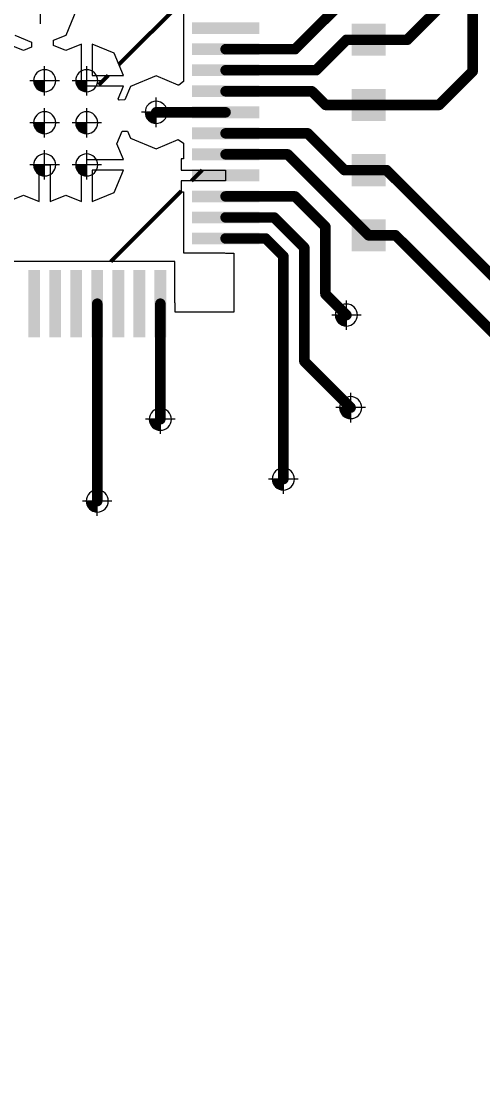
# Paper-space layout 'Layout1' of a CAD drawing. Header units: millimetres. Extents: x 0 to 841, y 0 to 594.
# Drawn here: x 255.3 to 277.2, y 460 to 510.6 of the extents above; entities that cross this region are included whole.
import ezdxf

# ---------------------------------------------------------------- set-up
doc = ezdxf.new("R2010")
doc.units = ezdxf.units.MM
doc.layers.get('0').update_dxf_attribs({"lineweight": 50})
for name, color, linetype in [('PDF _Геометрия', 7, 'Continuous'), ('PDF _Сплошная заливка', 7, 'Continuous'), ('TopLayer', 1, 'Continuous')]:
    doc.layers.add(name, color=color, linetype=linetype)
doc.styles.add('GOST-2.304_Type-B_italic', font='')
doc.styles.get('GOST-2.304_Type-B_italic').set_extended_font_data('GOST Common', italic=True)
doc.dimstyles.new('ISO-25', dxfattribs={"dimtxt": 2.5, "dimasz": 2.5, "dimexe": 1.25, "dimexo": 0.625, "dimtad": 1, "dimtxsty": 'Standard', "dimcen": 2.5, "dimadec": 0, "dimazin": 0, "dimtfac": 1, "dimtmove": 0, "dimatfit": 3, "dimfxl": 1, "dimarcsym": 0})

# ---------------------------------------------------------------- blocks, each defined once
blk = doc.blocks.new('_Open30')
at = {"color": 0, "linetype": 'ByBlock', "lineweight": -2}
for p, q in [((-1, 0.268), (0, 0)), ((0, 0), (-1, -0.268)), ((0, 0), (-1, 0))]:
    blk.add_line(p, q, dxfattribs=at)
blk = doc.blocks.new('*D96')
at = {"color": 0, "lineweight": -2, "transparency": 16777216}
for p, q in [((275.589, 544.86), (353.552, 544.86)), ((352.302, 348.86), (352.302, 540.86)), ((275.589, 344.86), (353.552, 344.86))]:
    blk.add_line(p, q, dxfattribs=at)
at = {"layer": 'Defpoints', "color": 0, "lineweight": 20, "transparency": 16777216}
for p in [(275.589, 544.86), (352.302, 544.86), (275.589, 344.86)]:
    blk.add_point(p, dxfattribs=at)
at = {"color": 0, "lineweight": -2, "transparency": 16777216, "xscale": 4, "yscale": 4, "zscale": 4}
for p, rotation in [((352.302, 544.86), 90), ((352.302, 344.86), 270)]:
    blk.add_blockref('_Open30', p, dxfattribs=dict(at, rotation=rotation))
at = {"color": 0, "transparency": 16777216, "insert": (349.88, 440.599), "char_height": 3, "attachment_point": 5, "rotation": 90, "style": 'GOST-2.304_Type-B_italic'}
blk.add_mtext('100{\\fGOST type B|b0|i1|c204|p34;\\C0;%%P0,1}', dxfattribs=at)

psp = doc.layouts.get("Layout1")

# ---------------------------------------------------------------- hatches: boundary and pattern name
h = psp.add_hatch()
h.set_pattern_fill('ANSI31', color=256, scale=2)
h.set_pattern_definition([(45, (-3061.2675, -2336.6747), (-4.490128, 4.490128), [])])
h.paths.add_polyline_path([(263.012, 501.629), (263.012, 502.521), (262.904, 502.521), (262.904, 503.055), (265.012, 503.055), (265.012, 503.563), (262.904, 503.563), (262.904, 504.097), (263.012, 504.097), (263.012, 504.845), (262.762, 505.012), (261.712, 504.577), (260.488, 505.084), (260.349, 505.418), (260.099, 505.418), (259.847, 504.809), (260.156, 504.063), (258.956, 504.063, -0.109718), (259.012, 503.809, -0.109718), (258.956, 503.555), (260.156, 503.555), (259.719, 502.501), (258.666, 502.065), (258.666, 503.265, -0.222109), (258.158, 503.265), (258.158, 502.065), (257.412, 502.374), (256.666, 502.065), (256.666, 503.265, -0.222109), (256.158, 503.265), (256.158, 502.065), (255.412, 502.374), (254.666, 502.065), (254.666, 503.265, -0.222109), (254.158, 503.265), (254.158, 502.065), (253.105, 502.501), (252.669, 503.555), (253.869, 503.555, -0.109718), (253.812, 503.809, -0.109718), (253.869, 504.063), (252.669, 504.063), (252.978, 504.809), (252.669, 505.555), (253.869, 505.555, -0.109718), (253.812, 505.809, -0.109718), (253.869, 506.063), (252.669, 506.063), (252.897, 506.614), (252.869, 506.656), (252.587, 506.629), (252.237, 505.784), (251.012, 505.277), (250.22, 505.605), (249.92, 505.605), (249.92, 505.563), (247.812, 505.563), (247.812, 505.055), (249.92, 505.055), (249.92, 504.521), (249.812, 504.521), (249.812, 502.629), (249.812, 500.629), (249.812, 499.629), (247.869, 499.629), (247.812, 499.605), (247.412, 499.605), (247.412, 496.809), (250.209, 496.809), (250.209, 497.209), (250.232, 497.265), (250.232, 499.209), (262.592, 499.209), (262.592, 497.265), (262.616, 497.209), (262.616, 496.809), (265.412, 496.809), (265.412, 499.605), (265.012, 499.605), (264.955, 499.629), (263.012, 499.629)])
h.paths.add_polyline_path([(263.012, 511.989), (264.955, 511.989), (265.012, 512.012), (265.412, 512.012), (265.412, 512.296), (265.204, 512.435), (264.958, 512.333), (263.734, 512.84), (263.226, 514.065), (263.448, 514.601), (263.309, 514.809), (262.616, 514.809), (262.616, 514.409), (262.592, 514.352), (262.592, 512.409), (258.7, 512.409), (258.7, 512.301), (258.166, 512.301), (258.166, 514.409), (257.658, 514.409), (257.658, 512.301), (257.616, 512.301), (257.616, 512.001), (257.944, 511.209), (257.437, 509.984), (256.832, 509.733), (256.832, 509.483), (257.412, 509.243), (258.158, 509.552), (258.158, 508.352, -0.222109), (258.666, 508.352), (258.666, 509.552), (259.719, 509.116), (260.156, 508.063), (258.956, 508.063, -0.109718), (259.012, 507.809, -0.109718), (258.956, 507.555), (260.156, 507.555), (259.905, 506.949), (259.947, 506.882), (260.228, 506.907), (260.488, 507.533), (261.712, 508.04), (262.762, 507.605), (262.783, 507.607), (263.012, 507.772), (263.012, 509.629)])
h.paths.add_polyline_path([(254.48, 511.209), (254.891, 512.201), (254.752, 512.409), (250.232, 512.409), (250.232, 514.352), (250.209, 514.409), (250.209, 514.809), (247.412, 514.809), (247.412, 512.012), (247.812, 512.012), (247.869, 511.989), (249.812, 511.989), (249.812, 509.629), (249.812, 508.468), (250.02, 508.329), (251.012, 508.74), (252.237, 508.233), (252.353, 507.953), (252.623, 507.953), (253.105, 509.116), (254.158, 509.552), (254.158, 508.352, -0.222109), (254.666, 508.352), (254.666, 509.552), (255.412, 509.243), (255.793, 509.401), (255.793, 509.651), (254.988, 509.984)])
h.paths.add_polyline_path([(203.958, 381.574), (203.641, 382.34), (203.958, 383.105), (204.724, 383.422), (206.262, 383.422), (206.262, 383.797), (204.724, 383.797), (203.958, 384.114), (203.641, 384.88), (203.958, 385.645), (204.724, 385.962), (206.262, 385.962), (206.262, 386.337), (204.724, 386.337), (203.958, 386.654), (203.641, 387.42), (203.958, 388.185), (204.724, 388.502), (206.262, 388.502), (206.262, 388.877), (204.724, 388.877), (203.958, 389.194), (203.641, 389.96), (203.958, 390.725), (204.724, 391.042), (206.262, 391.042), (206.262, 391.417), (204.724, 391.417), (203.958, 391.734), (203.641, 392.5), (203.958, 393.265), (204.724, 393.582), (206.262, 393.582), (206.262, 393.957), (204.724, 393.957), (203.958, 394.274), (203.933, 394.336), (203.784, 394.336), (203.286, 394.542), (202.661, 395.168), (202.455, 395.665), (202.455, 398.665), (196.57, 398.665), (196.52, 398.415), (196.689, 398.345), (197.006, 397.58), (196.689, 396.814), (195.924, 396.497), (194.262, 396.497), (194.262, 396.239), (194.72, 396.239), (194.72, 395.04), (194.812, 395.04, -0.169966), (194.865, 395.102, -0.766507), (195.099, 395.04), (195.624, 395.04, -0.257933), (195.764, 395.294), (195.228, 395.294), (195.228, 396.239), (195.924, 396.239), (196.772, 395.888), (197.018, 395.294), (196.083, 395.294, -0.257933), (196.224, 395.04, -0.257916), (196.083, 394.786), (197.018, 394.786), (196.772, 394.192), (195.924, 393.84), (195.228, 393.84), (195.228, 394.786), (195.764, 394.786, -0.257916), (195.624, 395.04), (195.099, 395.04, -0.267396), (195.036, 394.932, -0.766507), (194.803, 394.994), (194.72, 394.994), (194.72, 393.84), (194.262, 393.84), (194.262, 393.582), (195.924, 393.582), (196.689, 393.265), (197.006, 392.5), (196.689, 391.734), (195.924, 391.417), (194.262, 391.417), (194.262, 391.042), (195.924, 391.042), (196.689, 390.725), (197.006, 389.96), (196.689, 389.194), (195.924, 388.877), (194.262, 388.877), (194.262, 388.502), (195.924, 388.502), (196.689, 388.185), (197.006, 387.42), (196.689, 386.654), (195.924, 386.337), (194.262, 386.337), (194.262, 385.962), (195.924, 385.962), (196.689, 385.645), (197.006, 384.88), (196.689, 384.114), (195.924, 383.797), (194.262, 383.797), (194.262, 383.422), (195.924, 383.422), (196.689, 383.105), (197.006, 382.34), (196.689, 381.574), (195.924, 381.257), (194.262, 381.257), (194.262, 380.882), (195.924, 380.882), (196.689, 380.565), (197.006, 379.8), (196.689, 379.034), (196.401, 378.915), (196.451, 378.665), (200.524, 378.665), (200.524, 379.575, -0.414214), (200.399, 379.7, -1), (200.649, 379.7, -0.414214), (200.524, 379.575), (200.524, 378.665), (204.196, 378.665), (204.246, 378.915), (203.958, 379.034), (203.641, 379.8), (203.958, 380.565), (204.699, 380.872), (204.699, 381.267)])
h.paths.add_polyline_path([(200.578, 383.146), (200.578, 384.346, -0.222109), (200.07, 384.346), (200.07, 383.146), (199.016, 383.582), (198.58, 384.636), (199.78, 384.636, -0.109718), (199.724, 384.89, -0.109718), (199.78, 385.144), (198.58, 385.144), (198.848, 385.79), (198.58, 386.436), (199.78, 386.436, -0.109718), (199.724, 386.69, -0.109718), (199.78, 386.944), (198.58, 386.944), (198.889, 387.69), (198.58, 388.436), (199.78, 388.436, -0.109718), (199.724, 388.69, -0.109718), (199.78, 388.944), (198.58, 388.944), (198.848, 389.59), (198.58, 390.236), (199.78, 390.236, -0.109718), (199.724, 390.49, -0.109718), (199.78, 390.744), (198.58, 390.744), (198.848, 391.39), (198.58, 392.036), (199.78, 392.036, -0.109718), (199.724, 392.29, -0.109718), (199.78, 392.544), (198.58, 392.544), (199.016, 393.597), (200.07, 394.033), (200.07, 392.833, -0.222109), (200.578, 392.833), (200.578, 394.033), (201.631, 393.597), (202.067, 392.544), (200.867, 392.544, -0.109718), (200.924, 392.29, -0.109718), (200.867, 392.036), (202.067, 392.036), (201.8, 391.39), (202.067, 390.744), (200.867, 390.744, -0.109718), (200.924, 390.49, -0.109718), (200.867, 390.236), (202.067, 390.236), (201.8, 389.59), (202.067, 388.944), (200.867, 388.944, -0.109718), (200.924, 388.69, -0.109718), (200.867, 388.436), (202.067, 388.436), (201.758, 387.69), (202.067, 386.944), (200.867, 386.944, -0.109718), (200.924, 386.69, -0.109718), (200.867, 386.436), (202.067, 386.436), (201.8, 385.79), (202.067, 385.144), (200.867, 385.144, -0.109718), (200.924, 384.89, -0.109718), (200.867, 384.636), (202.067, 384.636), (201.631, 383.582)], flags=16)
h.paths.add_polyline_path([(199.974, 384.89, -1), (200.674, 384.89, -1)], flags=0)
h.paths.add_polyline_path([(199.974, 386.69, -1), (200.674, 386.69, -1)], flags=0)
h.paths.add_polyline_path([(199.974, 388.69, -1), (200.674, 388.69, -1)], flags=0)
h.paths.add_polyline_path([(199.974, 390.49, -1), (200.674, 390.49, -1)], flags=0)
h.paths.add_polyline_path([(199.974, 392.29, -1), (200.674, 392.29, -1)], flags=0)
at = {"layer": 'PDF _Сплошная заливка', "transparency": 33554559}
for points in [[(255.887, 507.809, 0.414208), (256.412, 507.284), (256.412, 507.284), (256.412, 507.284), (256.412, 507.809), (256.412, 507.809)], [(257.887, 507.809, 0.198988), (258.041, 507.437), (258.041, 507.437, 0.198988), (258.412, 507.284), (258.412, 507.284), (258.412, 507.284), (258.412, 507.809), (258.412, 507.809)], [(261.187, 506.309, 0.198988), (261.341, 505.937), (261.341, 505.937, 0.198988), (261.712, 505.784), (261.712, 505.784), (261.712, 505.784), (261.712, 506.309), (261.712, 506.309)], [(255.887, 505.809, 0.414259), (256.412, 505.284), (256.412, 505.284), (256.412, 505.284), (256.412, 505.809), (256.412, 505.809)], [(257.887, 505.809, 0.414208), (258.412, 505.284), (258.412, 505.284), (258.412, 505.284), (258.412, 505.809), (258.412, 505.809)], [(255.887, 503.809, 0.19888), (256.041, 503.437), (256.041, 503.437, 0.198956), (256.412, 503.284), (256.412, 503.284), (256.412, 503.284), (256.412, 503.809), (256.412, 503.809)], [(257.887, 503.809, 0.198988), (258.041, 503.437), (258.041, 503.437, 0.198988), (258.412, 503.284), (258.412, 503.284), (258.412, 503.284), (258.412, 503.809), (258.412, 503.809)], [(270.233, 496.665, 0.414259), (270.758, 496.14), (270.758, 496.14), (270.758, 496.14), (270.758, 496.665), (270.758, 496.665)], [(270.433, 492.265, 0.198797), (270.587, 491.894), (270.587, 491.894, 0.198898), (270.958, 491.74), (270.958, 491.74), (270.958, 491.74), (270.958, 492.265), (270.958, 492.265)], [(261.387, 491.711, 0.19888), (261.541, 491.34), (261.541, 491.34, 0.198956), (261.912, 491.186), (261.912, 491.186), (261.912, 491.186), (261.912, 491.711), (261.912, 491.711)], [(267.233, 488.865, 0.414158), (267.758, 488.34), (267.758, 488.34), (267.758, 488.34), (267.758, 488.865), (267.758, 488.865)], [(258.387, 487.819, 0.414208), (258.912, 487.294), (258.912, 487.294), (258.912, 487.294), (258.912, 487.819), (258.912, 487.819)]]:
    psp.add_hatch(color=7, dxfattribs=at).paths.add_polyline_path(points)

# ---------------------------------------------------------------- linework, layer by layer
at = {"layer": 'PDF _Геометрия', "lineweight": 9}
for points in [[(256.213, 510.509), (256.213, 511.909)], [(256.412, 507.109), (256.412, 508.509)], [(258.413, 507.109), (258.413, 508.509)], [(257.112, 507.809), (255.712, 507.809)], [(259.113, 507.809), (257.713, 507.809)], [(261.712, 505.609), (261.712, 507.009)], [(256.412, 505.108), (256.412, 506.509)], [(258.413, 505.108), (258.413, 506.509)], [(262.412, 506.309), (261.013, 506.309)], [(257.112, 505.809), (255.712, 505.809)], [(259.113, 505.809), (257.713, 505.809)], [(256.412, 503.109), (256.412, 504.508)], [(258.413, 503.109), (258.413, 504.508)], [(257.112, 503.809), (255.712, 503.809)], [(259.113, 503.809), (257.713, 503.809)], [(270.758, 495.965), (270.758, 497.365)], [(271.458, 496.665), (270.059, 496.665)], [(270.958, 491.565), (270.958, 492.965)], [(261.912, 491.011), (261.912, 492.411)], [(271.658, 492.265), (270.258, 492.265)], [(262.612, 491.711), (261.212, 491.711)], [(267.758, 488.165), (267.758, 489.565)], [(258.912, 487.119), (258.912, 488.519)], [(268.458, 488.865), (267.058, 488.865)], [(259.612, 487.819), (258.212, 487.819)]]:
    psp.add_lwpolyline(points, dxfattribs=at)
for points in [[(256.937, 507.809, 0.414315), (256.412, 508.334, 0.414315), (255.887, 507.809, 0.414315), (256.412, 507.284, 0.414315)], [(258.938, 507.809, 0.414315), (258.413, 508.334, 0.414315), (257.888, 507.809, 0.414315), (258.413, 507.284, 0.414315)], [(262.237, 506.309, 0.414315), (261.712, 506.834, 0.414315), (261.188, 506.309, 0.414315), (261.712, 505.784, 0.414315)], [(256.937, 505.809, 0.414315), (256.412, 506.334, 0.414315), (255.887, 505.809, 0.414036), (256.412, 505.283, 0.414036)], [(258.938, 505.809, 0.414315), (258.413, 506.334, 0.414315), (257.888, 505.809, 0.414036), (258.413, 505.283, 0.414036)], [(256.937, 503.809, 0.414315), (256.412, 504.333, 0.414315), (255.887, 503.809, 0.414315), (256.412, 503.284, 0.414315)], [(258.938, 503.809, 0.414315), (258.413, 504.333, 0.414315), (257.888, 503.809, 0.414315), (258.413, 503.284, 0.414315)], [(271.283, 496.665, 0.414315), (270.758, 497.19, 0.414315), (270.234, 496.665, 0.414315), (270.758, 496.14, 0.414315)], [(271.483, 492.265, 0.414315), (270.958, 492.79, 0.414315), (270.433, 492.265, 0.414315), (270.958, 491.74, 0.414315)], [(262.437, 491.711, 0.414315), (261.912, 492.236, 0.414315), (261.387, 491.711, 0.414315), (261.912, 491.186, 0.414315)], [(268.283, 488.865, 0.414315), (267.758, 489.39, 0.414315), (267.233, 488.865, 0.414315), (267.758, 488.34, 0.414315)], [(259.437, 487.819, 0.413811), (258.912, 488.344, 0.413811), (258.387, 487.819, 0.414036), (258.912, 487.294, 0.414036)]]:
    psp.add_lwpolyline(points, format="xyb", close=True, dxfattribs=at)
at = {"layer": 'TopLayer', "lineweight": 20}
for p, q in [((263.012, 511.989), (263.012, 509.629)), ((257.437, 509.984), (257.944, 511.209)), ((254.988, 509.984), (255.793, 509.651)), ((256.832, 509.733), (257.437, 509.984)), ((256.832, 509.483), (256.832, 509.733)), ((255.412, 509.243), (254.666, 509.552)), ((255.793, 509.401), (255.412, 509.243)), ((255.793, 509.651), (255.793, 509.401)), ((257.412, 509.243), (256.832, 509.483)), ((258.158, 509.552), (257.412, 509.243)), ((258.158, 507.809), (258.158, 509.552)), ((259.719, 509.116), (258.666, 509.552)), ((258.666, 509.552), (258.666, 508.063)), ((263.012, 509.629), (263.012, 507.772)), ((260.156, 508.063), (259.719, 509.116)), ((258.412, 507.809), (258.158, 507.809)), ((258.666, 508.063), (260.156, 508.063)), ((261.712, 508.04), (260.488, 507.533)), ((262.762, 507.605), (261.712, 508.04)), ((263.012, 507.772), (262.783, 507.607)), ((260.156, 507.555), (258.412, 507.555)), ((259.905, 506.949), (260.156, 507.555)), ((260.488, 507.533), (260.228, 506.907)), ((262.783, 507.607), (262.762, 507.605)), ((259.947, 506.882), (259.905, 506.949)), ((260.228, 506.907), (259.947, 506.882)), ((259.847, 504.809), (260.099, 505.418)), ((260.099, 505.418), (260.349, 505.418)), ((260.349, 505.418), (260.488, 505.084)), ((260.156, 504.063), (259.847, 504.809)), ((260.488, 505.084), (261.712, 504.577)), ((261.712, 504.577), (262.762, 505.012)), ((262.762, 505.012), (263.012, 504.845)), ((263.012, 504.845), (263.012, 504.097)), ((256.158, 502.065), (256.158, 503.809)), ((256.158, 503.809), (256.666, 503.809)), ((256.666, 503.809), (256.666, 502.065)), ((258.158, 502.065), (258.158, 503.809)), ((258.158, 503.809), (258.412, 503.809)), ((258.412, 503.809), (258.412, 504.063)), ((258.412, 504.063), (260.156, 504.063)), ((263.012, 504.097), (262.904, 504.097)), ((262.904, 504.097), (262.904, 503.563)), ((260.156, 503.555), (258.666, 503.555)), ((258.666, 503.555), (258.666, 502.065)), ((259.719, 502.501), (260.156, 503.555)), ((262.904, 503.563), (265.012, 503.563)), ((265.012, 503.563), (265.012, 503.055)), ((265.012, 503.055), (262.904, 503.055)), ((262.904, 503.055), (262.904, 502.521)), ((254.666, 502.065), (255.412, 502.374)), ((255.412, 502.374), (256.158, 502.065)), ((256.666, 502.065), (257.412, 502.374)), ((257.412, 502.374), (258.158, 502.065)), ((258.666, 502.065), (259.719, 502.501)), ((262.904, 502.521), (263.012, 502.521)), ((263.012, 502.521), (263.012, 501.629)), ((263.012, 501.629), (263.012, 499.629)), ((263.012, 499.629), (264.955, 499.629)), ((264.955, 499.629), (265.012, 499.605)), ((265.012, 499.605), (265.412, 499.605)), ((265.412, 499.605), (265.412, 496.809)), ((262.592, 499.209), (250.232, 499.209)), ((262.592, 497.265), (262.592, 499.209)), ((262.616, 497.209), (262.592, 497.265)), ((262.616, 496.809), (262.616, 497.209)), ((265.412, 496.809), (262.616, 496.809))]:
    psp.add_line(p, q, dxfattribs=at)
at = {"layer": 'TopLayer', "lineweight": 20, "const_width": 0.5}
for points in [[(276.758, 508.253), (276.758, 514.865)], [(268.312, 509.309), (271.812, 512.809)], [(273.651, 509.758), (275.858, 511.965)], [(269.312, 508.309), (270.762, 509.758)], [(270.762, 509.758), (271.812, 509.758)], [(271.812, 509.758), (273.651, 509.758)], [(265.012, 509.309), (268.312, 509.309)], [(265.012, 508.309), (269.312, 508.309)], [(275.164, 506.659), (276.758, 508.253)], [(265.012, 507.309), (269.112, 507.309)], [(269.112, 507.309), (269.762, 506.659)], [(269.762, 506.659), (271.812, 506.659)], [(271.812, 506.659), (275.164, 506.659)], [(261.712, 506.309), (265.012, 506.309)], [(265.012, 505.309), (268.912, 505.309)], [(268.912, 505.309), (270.663, 503.558)], [(265.012, 504.309), (267.963, 504.309)], [(267.963, 504.309), (271.812, 500.459)], [(270.663, 503.558), (271.812, 503.558)], [(271.812, 503.558), (272.665, 503.558)], [(272.665, 503.558), (283.558, 492.665)], [(265.012, 502.309), (268.315, 502.309)], [(268.315, 502.309), (269.758, 500.865)], [(265.012, 501.309), (267.315, 501.309)], [(267.315, 501.309), (268.758, 499.865)], [(269.758, 497.665), (269.758, 500.865)], [(271.812, 500.459), (273.091, 500.459)], [(273.091, 500.459), (282.085, 491.465)], [(265.012, 500.309), (266.915, 500.309)], [(266.915, 500.309), (267.758, 499.465)], [(268.758, 494.465), (268.758, 499.865)], [(267.758, 488.865), (267.758, 499.465)], [(269.758, 497.665), (270.758, 496.665)], [(258.912, 487.819), (258.912, 497.209)], [(261.912, 491.711), (261.912, 497.209)], [(268.758, 494.465), (270.958, 492.265)]]:
    psp.add_lwpolyline(points, dxfattribs=at)
at = {"layer": 'TopLayer', "lineweight": 20, "const_width": 0.25}
for points in [[(270.637, 509.758, 1), (270.887, 509.758, 1)], [(270.637, 509.758, 1), (270.887, 509.758, 1)], [(271.687, 509.758, 1), (271.937, 509.758, 1)], [(271.687, 509.758, 1), (271.937, 509.758, 1)], [(273.526, 509.758, 1), (273.776, 509.758, 1)], [(273.526, 509.758, 1), (273.776, 509.758, 1)], [(264.887, 509.309, 1), (265.137, 509.309, 1)], [(268.187, 509.309, 1), (268.437, 509.309, 1)], [(268.187, 509.309, 1), (268.437, 509.309, 1)], [(264.887, 508.309, 1), (265.137, 508.309, 1)], [(269.187, 508.309, 1), (269.437, 508.309, 1)], [(269.187, 508.309, 1), (269.437, 508.309, 1)], [(276.633, 508.253, 1), (276.883, 508.253, 1)], [(276.633, 508.253, 1), (276.883, 508.253, 1)], [(264.887, 507.309, 1), (265.137, 507.309, 1)], [(268.987, 507.309, 1), (269.237, 507.309, 1)], [(268.987, 507.309, 1), (269.237, 507.309, 1)], [(269.637, 506.659, 1), (269.887, 506.659, 1)], [(269.637, 506.659, 1), (269.887, 506.659, 1)], [(271.687, 506.659, 1), (271.937, 506.659, 1)], [(271.687, 506.659, 1), (271.937, 506.659, 1)], [(275.039, 506.659, 1), (275.289, 506.659, 1)], [(275.039, 506.659, 1), (275.289, 506.659, 1)], [(261.587, 506.309, 1), (261.837, 506.309, 1)], [(264.887, 506.309, 1), (265.137, 506.309, 1)], [(264.887, 505.309, 1), (265.137, 505.309, 1)], [(268.787, 505.309, 1), (269.037, 505.309, 1)], [(268.787, 505.309, 1), (269.037, 505.309, 1)], [(264.887, 504.309, 1), (265.137, 504.309, 1)], [(267.838, 504.309, 1), (268.088, 504.309, 1)], [(267.838, 504.309, 1), (268.088, 504.309, 1)], [(270.538, 503.558, 1), (270.788, 503.558, 1)], [(270.538, 503.558, 1), (270.788, 503.558, 1)], [(271.687, 503.558, 1), (271.937, 503.558, 1)], [(271.687, 503.558, 1), (271.937, 503.558, 1)], [(272.54, 503.558, 1), (272.79, 503.558, 1)], [(272.54, 503.558, 1), (272.79, 503.558, 1)], [(264.887, 502.309, 1), (265.137, 502.309, 1)], [(268.19, 502.309, 1), (268.44, 502.309, 1)], [(268.19, 502.309, 1), (268.44, 502.309, 1)], [(264.887, 501.309, 1), (265.137, 501.309, 1)], [(267.19, 501.309, 1), (267.44, 501.309, 1)], [(267.19, 501.309, 1), (267.44, 501.309, 1)], [(269.633, 500.865, 1), (269.883, 500.865, 1)], [(269.633, 500.865, 1), (269.883, 500.865, 1)], [(271.687, 500.459, 1), (271.937, 500.459, 1)], [(271.687, 500.459, 1), (271.937, 500.459, 1)], [(272.966, 500.459, 1), (273.216, 500.459, 1)], [(272.966, 500.459, 1), (273.216, 500.459, 1)], [(264.887, 500.309, 1), (265.137, 500.309, 1)], [(266.79, 500.309, 1), (267.04, 500.309, 1)], [(266.79, 500.309, 1), (267.04, 500.309, 1)], [(268.633, 499.865, 1), (268.883, 499.865, 1)], [(268.633, 499.865, 1), (268.883, 499.865, 1)], [(267.633, 499.465, 1), (267.883, 499.465, 1)], [(267.633, 499.465, 1), (267.883, 499.465, 1)], [(269.633, 497.665, 1), (269.883, 497.665, 1)], [(269.633, 497.665, 1), (269.883, 497.665, 1)], [(258.787, 497.209, 1), (259.037, 497.209, 1)], [(261.787, 497.209, 1), (262.037, 497.209, 1)], [(270.633, 496.665, 1), (270.883, 496.665, 1)], [(268.633, 494.465, 1), (268.883, 494.465, 1)], [(268.633, 494.465, 1), (268.883, 494.465, 1)], [(270.833, 492.265, 1), (271.083, 492.265, 1)], [(261.787, 491.711, 1), (262.037, 491.711, 1)], [(267.633, 488.865, 1), (267.883, 488.865, 1)], [(258.787, 487.819, 1), (259.037, 487.819, 1)]]:
    psp.add_lwpolyline(points, format="xyb", close=True, dxfattribs=at)
at = {"layer": 'TopLayer', "lineweight": 20}
for points in [[(263.412, 510.029), (266.612, 510.029), (263.412, 510.589), (266.612, 510.589)], [(270.999, 510.52), (270.999, 508.996), (272.625, 510.52), (272.625, 508.996)], [(263.412, 509.029), (266.612, 509.029), (263.412, 509.589), (266.612, 509.589)], [(263.412, 508.029), (266.612, 508.029), (263.412, 508.589), (266.612, 508.589)], [(263.412, 507.029), (266.612, 507.029), (263.412, 507.589), (266.612, 507.589)], [(270.999, 507.421), (270.999, 505.897), (272.625, 507.421), (272.625, 505.897)], [(263.412, 506.029), (266.612, 506.029), (263.412, 506.589), (266.612, 506.589)], [(263.412, 505.029), (266.612, 505.029), (263.412, 505.589), (266.612, 505.589)], [(263.412, 504.029), (266.612, 504.029), (263.412, 504.589), (266.612, 504.589)], [(270.999, 504.32), (270.999, 502.796), (272.625, 504.32), (272.625, 502.796)], [(263.412, 503.029), (266.612, 503.029), (263.412, 503.589), (266.612, 503.589)], [(263.412, 502.029), (266.612, 502.029), (263.412, 502.589), (266.612, 502.589)], [(263.412, 501.029), (266.612, 501.029), (263.412, 501.589), (266.612, 501.589)], [(270.999, 501.221), (270.999, 499.697), (272.625, 501.221), (272.625, 499.697)], [(263.412, 500.029), (266.612, 500.029), (263.412, 500.589), (266.612, 500.589)], [(255.632, 498.809), (255.632, 495.609), (256.192, 498.809), (256.192, 495.609)], [(256.632, 498.809), (256.632, 495.609), (257.192, 498.809), (257.192, 495.609)], [(257.632, 498.809), (257.632, 495.609), (258.192, 498.809), (258.192, 495.609)], [(258.632, 498.809), (258.632, 495.609), (259.192, 498.809), (259.192, 495.609)], [(259.632, 498.809), (259.632, 495.609), (260.192, 498.809), (260.192, 495.609)], [(260.632, 498.809), (260.632, 495.609), (261.192, 498.809), (261.192, 495.609)], [(261.632, 498.809), (261.632, 495.609), (262.192, 498.809), (262.192, 495.609)]]:
    psp.add_solid(points, dxfattribs=at)

# ---------------------------------------------------------------- dimensions: what is measured, and where the dimension line sits
dim = psp.add_linear_dim(base=(352.302, 544.86), p1=(275.589, 344.86), p2=(275.589, 544.86), angle=90, text='100{\\fGOST type B|b0|i1|c204|p34;\\C0;%%P0,1}', dimstyle='ISO-25', override={"dimtxt": 3, "dimasz": 4, "dimexo": 0, "dimtxsty": 'GOST-2.304_Type-B_italic', "dimblk1": 'Open30', "dimblk2": 'Open30', "dimsah": 1})
dim.commit()
dim.dimension.update_dxf_attribs({"geometry": '*D96', "text_midpoint": (352.302, 440.599), "dimtype": 160})

doc.saveas('drawing.dxf')
